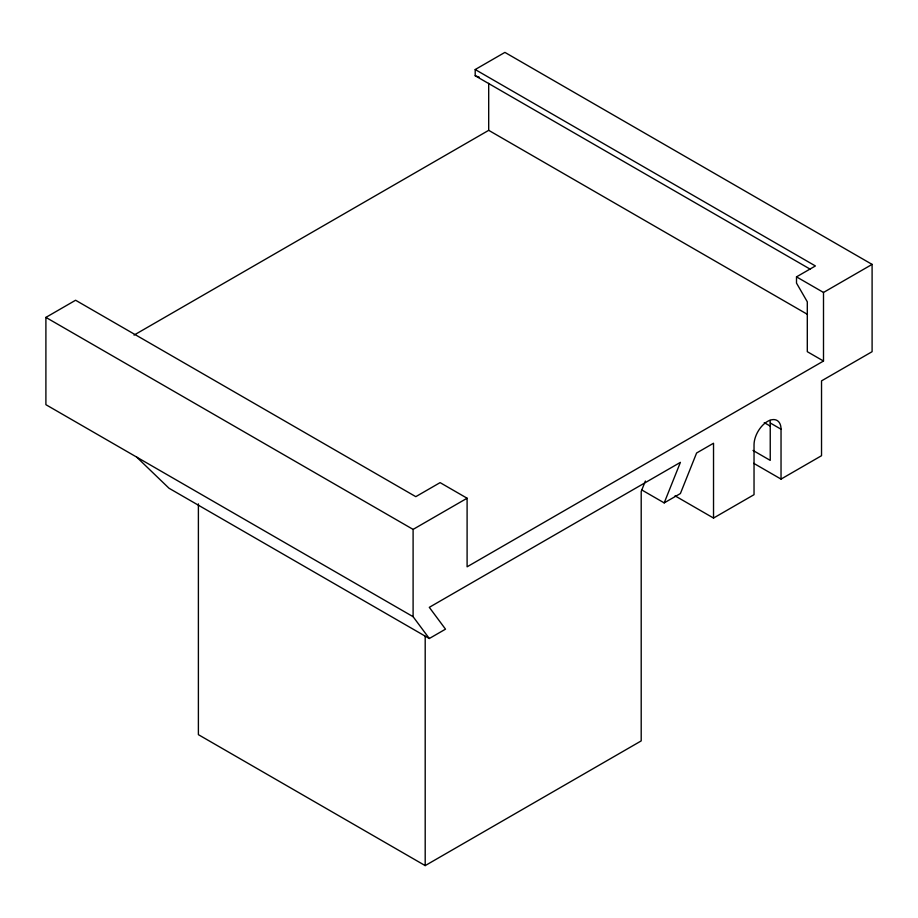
<?xml version="1.0" encoding="UTF-8"?>
<svg xmlns="http://www.w3.org/2000/svg" width="918" height="918" viewBox="0 0 918 918"><rect width="100%" height="100%" fill="white"/><g stroke="black" fill="none" stroke-linecap="round" stroke-linejoin="round"><path stroke-width="1.38" d="M645.377 481.021L641.2 491.486L641.2 740.906L425.195 865.605L198.391 734.664L198.391 503.879M641.843 489.994L664.196 502.892L680.399 462.362L429.303 607.337L445.505 629.163L429.303 638.515L169.015 488.238L136.621 457.061M429.303 638.515L413.1 616.689L45.9 404.689L45.9 317.399L75.597 300.243L415.797 496.661L440.101 482.627L467.101 498.222L467.101 566.808L823.503 361.038L823.503 292.452L872.1 264.395L872.1 351.686L821.53 380.878L821.53 455.707L781.034 479.093L753.724 463.326M810.433 269.318L475.203 75.769L475.203 69.538L504.9 52.395L872.1 264.395M134.028 335.104L488.697 130.333L807.45 314.369M823.503 361.038L807.301 351.686L807.301 301.804L796.503 283.1L796.503 276.869L815.402 265.956L475.203 69.538M45.9 317.399L413.1 529.399L467.101 498.222M664.196 502.892L680.399 493.54L696.601 453.01L713.527 443.233L713.527 518.062L675.051 495.846M713.527 518.062L754.034 494.676L754.034 444.794A19.094 11.027 -60 0 1 767.528 421.408A19.094 11.027 -60 0 1 781.034 429.211L781.034 479.093M475.203 75.769L479.253 77.181M796.503 276.869L823.503 292.452M770.03 420.375A19.094 11.027 -60 0 1 770.236 422.969L781.034 429.211M764.246 422.636L770.409 426.193M753.012 450.44L770.236 460.388L770.236 422.969M488.697 83.297L488.697 130.333M425.195 636.254L425.195 865.605M413.1 529.399L413.1 616.689"/></g></svg>
